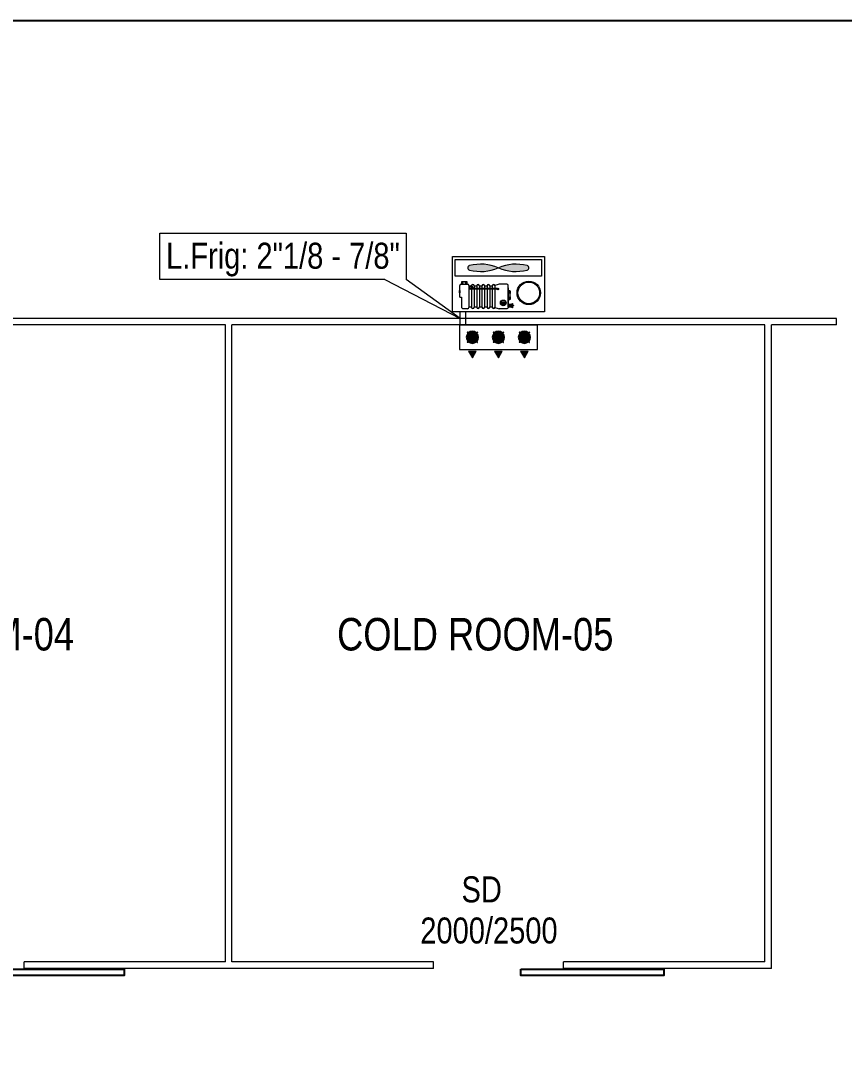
# Model space of a CAD drawing. Header units: millimetres. Extents: x 3417.1 to 3507.1, y 1298.2 to 1329.8.
# Drawn here: x 3454.33 to 3467.01, y 1314.01 to 1329.84 of the extents above; entities that cross this region are included whole.
import ezdxf

# ---------------------------------------------------------------- set-up
doc = ezdxf.new("R2010")
doc.units = ezdxf.units.MM
doc.linetypes.add('JIS_02_0.7', pattern=[1.35, 0.75, -0.6])
for name, color, linetype, lineweight in [('Contour', 7, 'Continuous', 9), ('Froid', 6, 'Continuous', 9), ('P.A.C', 112, 'Continuous', 13)]:
    doc.layers.add(name, color=color, linetype=linetype, lineweight=lineweight)
doc.layers.add('Porte', color=8, linetype='Continuous')
doc.layers.add('Text01', color=42, linetype='Continuous')
doc.styles.get("Standard").update_dxf_attribs({"font": 'arial.ttf'})

# ---------------------------------------------------------------- blocks, each defined once
blk = doc.blocks.new('GTEW')
at = {"layer": 'Froid'}
h = blk.add_hatch(color=256, dxfattribs=at)
h.dxf.hatch_style = 1
h.set_gradient(color1=(255, 0, 255), color2=(173, 173, 173), tint=1, name='SPHERICAL')
h.paths.add_polyline_path([(3462.123, 1326.001, 0.76774), (3462.123, 1326.068, 0.170197), (3461.679, 1326.034, 0.170197)])
h.paths.add_polyline_path([(3461.679, 1326.034, 0.170197), (3461.235, 1326.068, 0.76774), (3461.235, 1326.001, 0.170197)])
h = blk.add_hatch(color=256, dxfattribs=at)
h.dxf.hatch_style = 1
h.paths.add_polyline_path([(3461.239, 1325.755), (3461.239, 1325.758), (3461.228, 1325.758), (3461.228, 1325.737, -0.190781)])
h.paths.add_polyline_path([(3461.228, 1325.729), (3461.228, 1325.724, 0.414214), (3461.248, 1325.704), (3461.257, 1325.704, -0.376247)])
h.paths.add_polyline_path([(3461.268, 1325.707, -0.106016), (3461.257, 1325.704), (3461.268, 1325.704)])
h.paths.add_polyline_path([(3461.239, 1325.735), (3461.239, 1325.736, 0.041034), (3461.238, 1325.733, 0.427359), (3461.258, 1325.715, -0.398981)])
h = blk.add_hatch(color=256, dxfattribs=at)
h.dxf.hatch_style = 1
h.paths.add_polyline_path([(3461.268, 1325.758), (3461.244, 1325.758, 0.051406), (3461.239, 1325.755), (3461.239, 1325.736, -0.579239), (3461.268, 1325.747)])
h = blk.add_hatch(color=256, dxfattribs=at)
h.dxf.hatch_style = 1
h.paths.add_polyline_path([(3461.664, 1325.71, 1), (3461.681, 1325.71, 1)])
h = blk.add_hatch(color=256, dxfattribs=at)
h.dxf.hatch_style = 1
h.paths.add_polyline_path([(3461.795, 1325.513), (3461.714, 1325.513, 0.103921), (3461.711, 1325.495, 1), (3461.798, 1325.495, 0.103921)])
h = blk.add_hatch(color=256, dxfattribs=at)
h.dxf.hatch_style = 1
h.paths.add_polyline_path([(3461.913, 1325.457), (3461.908, 1325.459), (3461.908, 1325.449), (3461.913, 1325.45)])
h.paths.add_polyline_path([(3461.908, 1325.457), (3461.905, 1325.457), (3461.905, 1325.451), (3461.908, 1325.451)])
h.paths.add_polyline_path([(3461.908, 1325.459), (3461.905, 1325.459), (3461.905, 1325.457), (3461.908, 1325.457)])
h.paths.add_polyline_path([(3461.908, 1325.451), (3461.905, 1325.451), (3461.905, 1325.449), (3461.908, 1325.449)])
for points in [[(3461.222, 1324.753), (3461.341, 1324.753), (3461.281, 1324.652)], [(3461.622, 1324.753), (3461.741, 1324.753), (3461.681, 1324.652)], [(3462.022, 1324.753), (3462.141, 1324.753), (3462.081, 1324.652)]]:
    blk.add_hatch(color=256, dxfattribs=at).paths.add_polyline_path(points)
at = {"layer": 'Contour'}
for p, q in [((3466.881, 1325.256), (3424.281, 1325.256)), ((3457.481, 1325.156), (3449.281, 1325.156)), ((3457.481, 1315.356), (3457.481, 1325.156)), ((3465.781, 1325.156), (3457.581, 1325.156)), ((3457.581, 1315.356), (3457.581, 1325.156)), ((3465.781, 1315.356), (3465.781, 1325.156)), ((3466.881, 1325.156), (3465.881, 1325.156)), ((3465.881, 1315.256), (3465.881, 1325.156)), ((3466.881, 1325.156), (3466.881, 1325.256)), ((3457.481, 1315.356), (3454.381, 1315.356)), ((3454.381, 1315.256), (3454.381, 1315.356)), ((3460.681, 1315.356), (3457.581, 1315.356)), ((3460.681, 1315.256), (3460.681, 1315.356)), ((3465.781, 1315.356), (3462.681, 1315.356)), ((3462.681, 1315.256), (3462.681, 1315.356)), ((3460.681, 1315.256), (3454.381, 1315.256)), ((3465.881, 1315.256), (3462.681, 1315.256))]:
    blk.add_line(p, q, dxfattribs=at)
at = {"layer": 'Froid', "color": 8}
for p, q in [((3459.931, 1325.855), (3461.09, 1325.256)), ((3461.09, 1325.257), (3460.262, 1325.855))]:
    blk.add_line(p, q, dxfattribs=at)
at = {"layer": 'Froid'}
for p, q in [((3461.086, 1325.584), (3461.086, 1325.762)), ((3461.106, 1325.782), (3461.207, 1325.782)), ((3461.227, 1325.762), (3461.227, 1325.426)), ((3461.268, 1325.758), (3461.268, 1325.43)), ((3461.308, 1325.758), (3461.308, 1325.43)), ((3461.348, 1325.758), (3461.348, 1325.43)), ((3461.388, 1325.758), (3461.388, 1325.43)), ((3461.428, 1325.758), (3461.428, 1325.43)), ((3461.467, 1325.758), (3461.467, 1325.43)), ((3461.507, 1325.758), (3461.507, 1325.43)), ((3461.547, 1325.758), (3461.547, 1325.43)), ((3461.587, 1325.758), (3461.587, 1325.43)), ((3461.627, 1325.762), (3461.626, 1325.762)), ((3461.627, 1325.758), (3461.627, 1325.43)), ((3461.08, 1325.674), (3461.086, 1325.674)), ((3461.086, 1325.667), (3461.08, 1325.667)), ((3461.08, 1325.661), (3461.086, 1325.661)), ((3461.662, 1325.704), (3461.248, 1325.704)), ((3461.496, 1325.715), (3461.279, 1325.715)), ((3461.661, 1325.715), (3461.511, 1325.715)), ((3461.864, 1325.667), (3461.858, 1325.667)), ((3461.858, 1325.66), (3461.861, 1325.66)), ((3461.858, 1325.66), (3461.864, 1325.66)), ((3461.864, 1325.653), (3461.858, 1325.653)), ((3461.086, 1325.584), (3461.115, 1325.584)), ((3461.115, 1325.584), (3461.115, 1325.426)), ((3461.714, 1325.513), (3461.795, 1325.513)), ((3461.864, 1325.578), (3461.858, 1325.578)), ((3461.858, 1325.572), (3461.864, 1325.572)), ((3461.864, 1325.564), (3461.858, 1325.564)), ((3461.905, 1325.459), (3461.908, 1325.459)), ((3461.905, 1325.45), (3461.905, 1325.457)), ((3461.908, 1325.457), (3461.905, 1325.457)), ((3461.908, 1325.451), (3461.905, 1325.451)), ((3461.905, 1325.449), (3461.908, 1325.449)), ((3461.908, 1325.449), (3461.908, 1325.459)), ((3461.908, 1325.459), (3461.913, 1325.457)), ((3461.913, 1325.45), (3461.908, 1325.449)), ((3461.913, 1325.457), (3461.913, 1325.45)), ((3461.207, 1325.406), (3461.135, 1325.406)), ((3461.182, 1325.156), (3461.182, 1325.358)), ((3461.627, 1325.426), (3461.626, 1325.426)), ((3461.081, 1325.156), (3461.081, 1324.777)), ((3461.081, 1325.156), (3462.281, 1325.156)), ((3462.281, 1324.777), (3462.281, 1325.156)), ((3461.081, 1324.777), (3462.281, 1324.777)), ((3461.222, 1324.753), (3461.341, 1324.753)), ((3461.222, 1324.753), (3461.281, 1324.652)), ((3461.281, 1324.652), (3461.341, 1324.753)), ((3461.622, 1324.753), (3461.741, 1324.753)), ((3461.622, 1324.753), (3461.681, 1324.652)), ((3461.681, 1324.652), (3461.741, 1324.753)), ((3462.022, 1324.753), (3462.141, 1324.753)), ((3462.022, 1324.753), (3462.081, 1324.652)), ((3462.081, 1324.652), (3462.141, 1324.753))]:
    blk.add_line(p, q, dxfattribs=at)
at = {"layer": 'Froid', "linetype": 'JIS_02_0.7'}
blk.add_line((3461.09, 1325.156), (3461.09, 1325.358), dxfattribs=at)
at = {"layer": 'Froid', "color": 8}
blk.add_lwpolyline([(3459.931, 1325.855), (3456.471, 1325.855), (3456.471, 1326.57), (3460.262, 1326.57), (3460.262, 1325.855)], dxfattribs=at)
at = {"layer": 'Froid', "ltscale": 0.1}
blk.add_lwpolyline([(3460.974, 1326.211), (3462.388, 1326.211), (3462.388, 1325.358), (3460.974, 1325.358)], close=True, dxfattribs=at)
at = {"layer": 'Froid'}
for points in [[(3461.017, 1326.165), (3462.342, 1326.165), (3462.342, 1325.904), (3461.017, 1325.904)], [(3461.114, 1325.782), (3461.202, 1325.782), (3461.202, 1325.82), (3461.114, 1325.82)], [(3461.832, 1325.686), (3461.858, 1325.686), (3461.858, 1325.54), (3461.832, 1325.54)], [(3461.832, 1325.476), (3461.89, 1325.476), (3461.89, 1325.43), (3461.832, 1325.43)], [(3461.89, 1325.487), (3461.897, 1325.487), (3461.897, 1325.42), (3461.89, 1325.42)]]:
    blk.add_lwpolyline(points, close=True, dxfattribs=at)
for points in [[(3461.227, 1325.758), (3461.268, 1325.758)], [(3461.308, 1325.758), (3461.348, 1325.758)], [(3461.388, 1325.758), (3461.428, 1325.758)], [(3461.467, 1325.758), (3461.507, 1325.758)], [(3461.547, 1325.758), (3461.587, 1325.758)], [(3461.905, 1325.449), (3461.905, 1325.459)], [(3461.268, 1325.43), (3461.227, 1325.43)], [(3461.348, 1325.43), (3461.308, 1325.43)], [(3461.428, 1325.43), (3461.388, 1325.43)], [(3461.507, 1325.43), (3461.467, 1325.43)], [(3461.587, 1325.43), (3461.547, 1325.43)]]:
    blk.add_lwpolyline(points, dxfattribs=at)
for points in [[(3461.832, 1325.46), (3461.832, 1325.762, 0.414214), (3461.812, 1325.782), (3461.693, 1325.782)], [(3461.832, 1325.728), (3461.832, 1325.426, -0.414214), (3461.812, 1325.406), (3461.693, 1325.406)]]:
    blk.add_lwpolyline(points, format="xyb", dxfattribs=at)
for points in [[(3461.08, 1325.655), (3461.08, 1325.681, -0.414214), (3461.084, 1325.685), (3461.086, 1325.685), (3461.086, 1325.651), (3461.084, 1325.651, -0.414214)], [(3461.864, 1325.673), (3461.864, 1325.646, -0.414214), (3461.86, 1325.642), (3461.858, 1325.642), (3461.858, 1325.677), (3461.86, 1325.677, -0.414214)], [(3461.864, 1325.584), (3461.864, 1325.558, -0.414214), (3461.86, 1325.554), (3461.858, 1325.554), (3461.858, 1325.588), (3461.86, 1325.588, -0.414214)]]:
    blk.add_lwpolyline(points, format="xyb", close=True, dxfattribs=at)
for centre, radius in [((3461.128, 1325.803), 0.00794), ((3461.181, 1325.803), 0.00852), ((3461.257, 1325.733), 0.0285), ((3462.148, 1325.649), 0.181), ((3462.148, 1325.649), 0.167), ((3461.257, 1325.733), 0.0183), ((3461.672, 1325.71), 0.0121), ((3461.672, 1325.71), 0.0087), ((3461.755, 1325.495), 0.0438), ((3461.862, 1325.453), 0.00872), ((3461.862, 1325.453), 0.00701), ((3461.862, 1325.453), 0.00439), ((3461.862, 1325.453), 0.00261)]:
    blk.add_circle(centre, radius, dxfattribs=at)
for centre, radius, start, end in [((3461.409, 1325.418), 0.673, 66.3341, 104.9702), ((3461.95, 1325.418), 0.673, 75.0298, 113.6659), ((3461.244, 1326.034), 0.035, 104.9702, 255.0298), ((3461.409, 1326.651), 0.673, 255.0298, 293.6659), ((3461.95, 1326.651), 0.673, 246.3341, 284.9702), ((3462.114, 1326.034), 0.035, 284.9702, 75.0298), ((3461.106, 1325.762), 0.0199, 90, 180), ((3461.207, 1325.762), 0.0199, 0, 90), ((3461.288, 1325.758), 0.0199, 0, 180), ((3461.368, 1325.758), 0.0199, 0, 180), ((3461.448, 1325.758), 0.0199, 0, 180), ((3461.527, 1325.758), 0.0199, 0, 180), ((3461.607, 1325.758), 0.0199, 0, 180), ((3461.779, 1325.378), 0.414, 101.9747, 111.5456), ((3461.248, 1325.724), 0.0199, 180, 270), ((3461.259, 1325.735), 0.0199, 180, 270), ((3461.496, 1325.717), 0.00199, 270, 0), ((3461.511, 1325.717), 0.00199, 180, 270), ((3461.135, 1325.426), 0.0199, 180, 270), ((3461.207, 1325.426), 0.0199, 270, 0), ((3461.288, 1325.43), 0.0199, 180, 0), ((3461.368, 1325.43), 0.0199, 180, 0), ((3461.448, 1325.43), 0.0199, 180, 0), ((3461.527, 1325.43), 0.0199, 180, 0), ((3461.607, 1325.43), 0.0199, 180, 0), ((3461.779, 1325.811), 0.414, 248.4544, 258.0253)]:
    blk.add_arc(centre, radius, start, end, dxfattribs=at)
at = {"layer": 'P.A.C'}
for p, q in [((3461.265, 1324.977), (3461.203, 1325.039)), ((3461.271, 1324.983), (3461.209, 1325.045)), ((3461.272, 1324.976), (3461.263, 1324.967)), ((3461.272, 1324.957), (3461.263, 1324.967)), ((3461.272, 1324.976), (3461.281, 1324.985)), ((3461.29, 1324.976), (3461.281, 1324.985)), ((3461.281, 1324.948), (3461.281, 1324.985)), ((3461.29, 1324.976), (3461.3, 1324.967)), ((3461.29, 1324.957), (3461.3, 1324.967)), ((3461.291, 1324.983), (3461.353, 1325.045)), ((3461.298, 1324.977), (3461.359, 1325.039)), ((3461.665, 1324.977), (3461.603, 1325.039)), ((3461.671, 1324.983), (3461.609, 1325.045)), ((3461.672, 1324.976), (3461.663, 1324.967)), ((3461.672, 1324.957), (3461.663, 1324.967)), ((3461.672, 1324.976), (3461.681, 1324.985)), ((3461.69, 1324.976), (3461.681, 1324.985)), ((3461.681, 1324.948), (3461.681, 1324.985)), ((3461.69, 1324.976), (3461.7, 1324.967)), ((3461.69, 1324.957), (3461.7, 1324.967)), ((3461.691, 1324.983), (3461.753, 1325.045)), ((3461.698, 1324.977), (3461.759, 1325.039)), ((3462.065, 1324.977), (3462.003, 1325.039)), ((3462.071, 1324.983), (3462.009, 1325.045)), ((3462.072, 1324.976), (3462.063, 1324.967)), ((3462.072, 1324.957), (3462.063, 1324.967)), ((3462.072, 1324.976), (3462.081, 1324.985)), ((3462.09, 1324.976), (3462.081, 1324.985)), ((3462.081, 1324.948), (3462.081, 1324.985)), ((3462.09, 1324.976), (3462.1, 1324.967)), ((3462.09, 1324.957), (3462.1, 1324.967)), ((3462.091, 1324.983), (3462.153, 1325.045)), ((3462.098, 1324.977), (3462.159, 1325.039)), ((3461.265, 1324.956), (3461.203, 1324.895)), ((3461.271, 1324.95), (3461.209, 1324.888)), ((3461.272, 1324.957), (3461.281, 1324.948)), ((3461.29, 1324.957), (3461.281, 1324.948)), ((3461.291, 1324.95), (3461.353, 1324.888)), ((3461.298, 1324.956), (3461.359, 1324.895)), ((3461.665, 1324.956), (3461.603, 1324.895)), ((3461.671, 1324.95), (3461.609, 1324.888)), ((3461.672, 1324.957), (3461.681, 1324.948)), ((3461.69, 1324.957), (3461.681, 1324.948)), ((3461.691, 1324.95), (3461.753, 1324.888)), ((3461.698, 1324.956), (3461.759, 1324.895)), ((3462.065, 1324.956), (3462.003, 1324.895)), ((3462.071, 1324.95), (3462.009, 1324.888)), ((3462.072, 1324.957), (3462.081, 1324.948)), ((3462.09, 1324.957), (3462.081, 1324.948)), ((3462.091, 1324.95), (3462.153, 1324.888)), ((3462.098, 1324.956), (3462.159, 1324.895))]:
    blk.add_line(p, q, dxfattribs=at)
for centre, radius in [((3461.206, 1325.042), 0.00189), ((3461.281, 1324.967), 0.0194), ((3461.356, 1325.042), 0.00189), ((3461.606, 1325.042), 0.00189), ((3461.681, 1324.967), 0.0194), ((3461.756, 1325.042), 0.00189), ((3462.006, 1325.042), 0.00189), ((3462.081, 1324.967), 0.0194), ((3462.156, 1325.042), 0.00189), ((3461.206, 1324.892), 0.00189), ((3461.356, 1324.892), 0.00189), ((3461.606, 1324.892), 0.00189), ((3461.756, 1324.892), 0.00189), ((3462.006, 1324.892), 0.00189), ((3462.156, 1324.892), 0.00189)]:
    blk.add_circle(centre, radius, dxfattribs=at)
at = {"layer": 'P.A.C', "color": 6}
for centre, radius, start, end in [((3461.281, 1324.967), 0.0939, 137.6609, 222.3391), ((3461.281, 1324.967), 0.0877, 137.8494, 222.1506), ((3461.281, 1324.967), 0.0815, 138.0668, 221.9332), ((3461.281, 1324.967), 0.0753, 138.32, 221.68), ((3461.281, 1324.967), 0.0691, 138.6189, 221.3811), ((3461.281, 1324.967), 0.0939, 47.6609, 132.3391), ((3461.281, 1324.967), 0.0629, 138.9769, 221.0231), ((3461.281, 1324.967), 0.0877, 47.8494, 132.1506), ((3461.281, 1324.967), 0.0567, 139.4136, 220.5864), ((3461.281, 1324.967), 0.0815, 48.0668, 131.9332), ((3461.281, 1324.967), 0.0753, 48.32, 131.68), ((3461.281, 1324.967), 0.0505, 139.9582, 220.0418), ((3461.281, 1324.967), 0.0691, 48.6189, 131.3811), ((3461.281, 1324.967), 0.0442, 140.6565, 219.3435), ((3461.281, 1324.967), 0.0629, 48.9769, 131.0231), ((3461.281, 1324.967), 0.038, 141.584, 218.416), ((3461.281, 1324.967), 0.0567, 49.4136, 130.5864), ((3461.281, 1324.967), 0.0505, 49.9582, 130.0418), ((3461.281, 1324.967), 0.0318, 142.8767, 217.1233), ((3461.281, 1324.967), 0.0442, 50.6565, 129.3435), ((3461.281, 1324.967), 0.038, 51.584, 128.416), ((3461.281, 1324.967), 0.0318, 52.8767, 127.1233), ((3461.281, 1324.967), 0.0318, 322.8767, 37.1233), ((3461.281, 1324.967), 0.038, 321.584, 38.416), ((3461.281, 1324.967), 0.0442, 320.6565, 39.3435), ((3461.281, 1324.967), 0.0505, 319.9582, 40.0418), ((3461.281, 1324.967), 0.0567, 319.4136, 40.5864), ((3461.281, 1324.967), 0.0629, 318.9769, 41.0231), ((3461.281, 1324.967), 0.0691, 318.6189, 41.3811), ((3461.281, 1324.967), 0.0753, 318.32, 41.68), ((3461.281, 1324.967), 0.0815, 318.0668, 41.9332), ((3461.281, 1324.967), 0.0877, 317.8494, 42.1506), ((3461.281, 1324.967), 0.0939, 317.6609, 42.3391), ((3461.681, 1324.967), 0.0939, 137.6609, 222.3391), ((3461.681, 1324.967), 0.0877, 137.8494, 222.1506), ((3461.681, 1324.967), 0.0815, 138.0668, 221.9332), ((3461.681, 1324.967), 0.0753, 138.32, 221.68), ((3461.681, 1324.967), 0.0691, 138.6189, 221.3811), ((3461.681, 1324.967), 0.0939, 47.6609, 132.3391), ((3461.681, 1324.967), 0.0629, 138.9769, 221.0231), ((3461.681, 1324.967), 0.0877, 47.8494, 132.1506), ((3461.681, 1324.967), 0.0567, 139.4136, 220.5864), ((3461.681, 1324.967), 0.0815, 48.0668, 131.9332), ((3461.681, 1324.967), 0.0753, 48.32, 131.68), ((3461.681, 1324.967), 0.0505, 139.9582, 220.0418), ((3461.681, 1324.967), 0.0691, 48.6189, 131.3811), ((3461.681, 1324.967), 0.0442, 140.6565, 219.3435), ((3461.681, 1324.967), 0.0629, 48.9769, 131.0231), ((3461.681, 1324.967), 0.038, 141.584, 218.416), ((3461.681, 1324.967), 0.0567, 49.4136, 130.5864), ((3461.681, 1324.967), 0.0505, 49.9582, 130.0418), ((3461.681, 1324.967), 0.0318, 142.8767, 217.1233), ((3461.681, 1324.967), 0.0442, 50.6565, 129.3435), ((3461.681, 1324.967), 0.038, 51.584, 128.416), ((3461.681, 1324.967), 0.0318, 52.8767, 127.1233), ((3461.681, 1324.967), 0.0318, 322.8767, 37.1233), ((3461.681, 1324.967), 0.038, 321.584, 38.416), ((3461.681, 1324.967), 0.0442, 320.6565, 39.3435), ((3461.681, 1324.967), 0.0505, 319.9582, 40.0418), ((3461.681, 1324.967), 0.0567, 319.4136, 40.5864), ((3461.681, 1324.967), 0.0629, 318.9769, 41.0231), ((3461.681, 1324.967), 0.0691, 318.6189, 41.3811), ((3461.681, 1324.967), 0.0753, 318.32, 41.68), ((3461.681, 1324.967), 0.0815, 318.0668, 41.9332), ((3461.681, 1324.967), 0.0877, 317.8494, 42.1506), ((3461.681, 1324.967), 0.0939, 317.6609, 42.3391), ((3462.081, 1324.967), 0.0939, 137.6609, 222.3391), ((3462.081, 1324.967), 0.0877, 137.8494, 222.1506), ((3462.081, 1324.967), 0.0815, 138.0668, 221.9332), ((3462.081, 1324.967), 0.0753, 138.32, 221.68), ((3462.081, 1324.967), 0.0691, 138.6189, 221.3811), ((3462.081, 1324.967), 0.0939, 47.6609, 132.3391), ((3462.081, 1324.967), 0.0629, 138.9769, 221.0231), ((3462.081, 1324.967), 0.0877, 47.8494, 132.1506), ((3462.081, 1324.967), 0.0567, 139.4136, 220.5864), ((3462.081, 1324.967), 0.0815, 48.0668, 131.9332), ((3462.081, 1324.967), 0.0753, 48.32, 131.68), ((3462.081, 1324.967), 0.0505, 139.9582, 220.0418), ((3462.081, 1324.967), 0.0691, 48.6189, 131.3811), ((3462.081, 1324.967), 0.0442, 140.6565, 219.3435), ((3462.081, 1324.967), 0.0629, 48.9769, 131.0231), ((3462.081, 1324.967), 0.038, 141.584, 218.416), ((3462.081, 1324.967), 0.0567, 49.4136, 130.5864), ((3462.081, 1324.967), 0.0505, 49.9582, 130.0418), ((3462.081, 1324.967), 0.0318, 142.8767, 217.1233), ((3462.081, 1324.967), 0.0442, 50.6565, 129.3435), ((3462.081, 1324.967), 0.038, 51.584, 128.416), ((3462.081, 1324.967), 0.0318, 52.8767, 127.1233), ((3462.081, 1324.967), 0.0318, 322.8767, 37.1233), ((3462.081, 1324.967), 0.038, 321.584, 38.416), ((3462.081, 1324.967), 0.0442, 320.6565, 39.3435), ((3462.081, 1324.967), 0.0505, 319.9582, 40.0418), ((3462.081, 1324.967), 0.0567, 319.4136, 40.5864), ((3462.081, 1324.967), 0.0629, 318.9769, 41.0231), ((3462.081, 1324.967), 0.0691, 318.6189, 41.3811), ((3462.081, 1324.967), 0.0753, 318.32, 41.68), ((3462.081, 1324.967), 0.0815, 318.0668, 41.9332), ((3462.081, 1324.967), 0.0877, 317.8494, 42.1506), ((3462.081, 1324.967), 0.0939, 317.6609, 42.3391), ((3461.281, 1324.967), 0.0939, 227.6609, 312.3391), ((3461.281, 1324.967), 0.0877, 227.8494, 312.1506), ((3461.281, 1324.967), 0.0815, 228.0668, 311.9332), ((3461.281, 1324.967), 0.0753, 228.32, 311.68), ((3461.281, 1324.967), 0.0691, 228.6189, 311.3811), ((3461.281, 1324.967), 0.0629, 228.9769, 311.0231), ((3461.281, 1324.967), 0.0567, 229.4136, 310.5864), ((3461.281, 1324.967), 0.0505, 229.9582, 310.0418), ((3461.281, 1324.967), 0.0442, 230.6565, 309.3435), ((3461.281, 1324.967), 0.038, 231.584, 308.416), ((3461.281, 1324.967), 0.0318, 232.8767, 307.1233), ((3461.681, 1324.967), 0.0939, 227.6609, 312.3391), ((3461.681, 1324.967), 0.0877, 227.8494, 312.1506), ((3461.681, 1324.967), 0.0815, 228.0668, 311.9332), ((3461.681, 1324.967), 0.0753, 228.32, 311.68), ((3461.681, 1324.967), 0.0691, 228.6189, 311.3811), ((3461.681, 1324.967), 0.0629, 228.9769, 311.0231), ((3461.681, 1324.967), 0.0567, 229.4136, 310.5864), ((3461.681, 1324.967), 0.0505, 229.9582, 310.0418), ((3461.681, 1324.967), 0.0442, 230.6565, 309.3435), ((3461.681, 1324.967), 0.038, 231.584, 308.416), ((3461.681, 1324.967), 0.0318, 232.8767, 307.1233), ((3462.081, 1324.967), 0.0939, 227.6609, 312.3391), ((3462.081, 1324.967), 0.0877, 227.8494, 312.1506), ((3462.081, 1324.967), 0.0815, 228.0668, 311.9332), ((3462.081, 1324.967), 0.0753, 228.32, 311.68), ((3462.081, 1324.967), 0.0691, 228.6189, 311.3811), ((3462.081, 1324.967), 0.0629, 228.9769, 311.0231), ((3462.081, 1324.967), 0.0567, 229.4136, 310.5864), ((3462.081, 1324.967), 0.0505, 229.9582, 310.0418), ((3462.081, 1324.967), 0.0442, 230.6565, 309.3435), ((3462.081, 1324.967), 0.038, 231.584, 308.416), ((3462.081, 1324.967), 0.0318, 232.8767, 307.1233)]:
    blk.add_arc(centre, radius, start, end, dxfattribs=at)
at = {"layer": 'P.A.C'}
for centre, start, end in [((3461.206, 1325.042), 45, 225), ((3461.356, 1325.042), 315, 135), ((3461.606, 1325.042), 45, 225), ((3461.756, 1325.042), 315, 135), ((3462.006, 1325.042), 45, 225), ((3462.156, 1325.042), 315, 135), ((3461.206, 1324.892), 135, 315), ((3461.356, 1324.892), 225, 45), ((3461.606, 1324.892), 135, 315), ((3461.756, 1324.892), 225, 45), ((3462.006, 1324.892), 135, 315), ((3462.156, 1324.892), 225, 45)]:
    blk.add_arc(centre, 0.00436, start, end, dxfattribs=at)
at = {"layer": 'Porte'}
for points in [[(3453.724, 1315.246), (3455.924, 1315.246), (3455.924, 1315.146), (3453.724, 1315.146)], [(3462.024, 1315.246), (3464.224, 1315.246), (3464.224, 1315.146), (3462.024, 1315.146)]]:
    blk.add_lwpolyline(points, close=True, dxfattribs=at)
at = {"layer": 'Froid', "width": 0.8}
blk.add_text('L.Frig: 2"1/8 - 7/8"', height=0.4, dxfattribs=at).set_placement((3456.567, 1326.021))
at = {"layer": 'Text01', "width": 0.8}
for s, height, p in [('COLD ROOM-04', 0.5, (3450.898, 1320.148)), ('COLD ROOM-05', 0.5, (3459.198, 1320.148)), ('SD', 0.4, (3461.113, 1316.273)), ('2000/2500', 0.4, (3460.479, 1315.64))]:
    blk.add_text(s, height=height, dxfattribs=at).set_placement(p)

msp = doc.modelspace()

# ---------------------------------------------------------------- linework, layer by layer
at = {"color": 8}
msp.add_lwpolyline([(3417.062, 1329.838), (3507.106, 1329.838), (3507.106, 1298.182), (3417.062, 1298.182)], close=True, dxfattribs=at)

# ---------------------------------------------------------------- block references
at = {"layer": 'Froid'}
msp.add_blockref('GTEW', (0, 0), dxfattribs=at)

doc.saveas('drawing.dxf')
